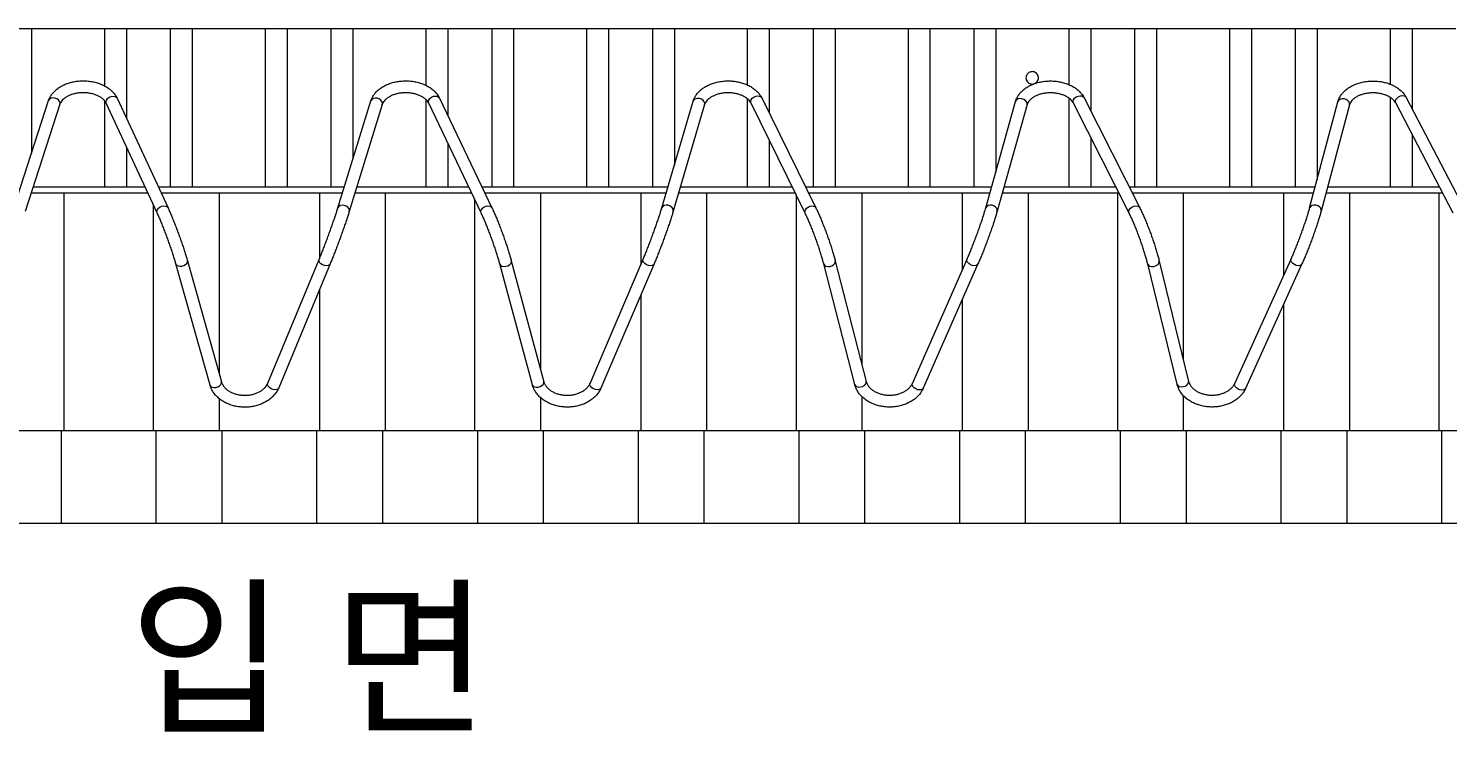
# Model space of a CAD drawing. Header units: millimetres. Extents: x 8743 to 322652, y 10189 to 229505.
# Drawn here: x 241221 to 262493, y 117293 to 127841 of the extents above; entities that cross this region are included whole.
import ezdxf

# ---------------------------------------------------------------- set-up
doc = ezdxf.new("R2010")
doc.units = ezdxf.units.MM
doc.header["$LTSCALE"] = 300
doc.header["$MEASUREMENT"] = 0
doc.layers.get('0').update_dxf_attribs({"color": 8, "linetype": 'CONTINUOUS'})
doc.styles.get("Standard").update_dxf_attribs({"font": '나눔고딕.ttf'})

msp = doc.modelspace()

# ---------------------------------------------------------------- linework, layer by layer
at = {"color": 7, "linetype": 'Continuous', "lineweight": 15}
for p, q in [((240939.2, 127840.7), (241268.6, 127840.7)), ((241268.6, 127840.7), (242362.2, 127840.7)), ((242362.2, 127840.7), (242691.6, 127840.7)), ((242691.6, 127840.7), (243347.7, 127840.7)), ((243347.7, 127840.7), (243347.7, 125464.3)), ((243347.7, 127840.7), (243677.1, 127840.7)), ((243677.1, 127840.7), (243677.1, 125464.3)), ((243677.1, 127840.7), (244770.7, 127840.7)), ((244770.7, 127840.7), (244770.7, 125464.3)), ((244770.7, 127840.7), (245100.1, 127840.7)), ((245100.1, 127840.7), (245100.1, 125464.3)), ((245100.1, 127840.7), (245756.3, 127840.7)), ((245756.3, 127840.7), (245756.3, 125464.3)), ((245756.3, 127840.7), (246085.6, 127840.7)), ((246085.6, 127840.7), (247179.2, 127840.7)), ((247179.2, 127840.7), (247508.6, 127840.7)), ((247508.6, 127840.7), (248164.8, 127840.7)), ((248164.8, 127840.7), (248164.8, 125464.3)), ((248164.8, 127840.7), (248494.1, 127840.7)), ((248494.1, 127840.7), (248494.1, 125464.3)), ((248494.1, 127840.7), (249587.8, 127840.7)), ((249587.8, 127840.7), (249587.8, 125464.3)), ((249587.8, 127840.7), (249917.1, 127840.7)), ((249917.1, 127840.7), (249917.1, 125464.3)), ((249917.1, 127840.7), (250573.3, 127840.7)), ((250573.3, 127840.7), (250573.3, 125464.3)), ((250573.3, 127840.7), (250902.7, 127840.7)), ((250902.7, 127840.7), (251996.3, 127840.7)), ((251996.3, 127840.7), (252325.6, 127840.7)), ((252325.6, 127840.7), (252981.8, 127840.7)), ((252981.8, 127840.7), (252981.8, 125464.3)), ((252981.8, 127840.7), (253311.2, 127840.7)), ((253311.2, 127840.7), (253311.2, 125464.3)), ((253311.2, 127840.7), (254404.8, 127840.7)), ((254404.8, 127840.7), (254404.8, 125464.3)), ((254404.8, 127840.7), (254734.2, 127840.7)), ((254734.2, 127840.7), (254734.2, 125464.3)), ((254734.2, 127840.7), (255390.3, 127840.7)), ((255390.3, 127840.7), (255390.3, 125464.3)), ((255390.3, 127840.7), (255719.7, 127840.7)), ((255719.7, 127840.7), (256813.3, 127840.7)), ((256813.3, 127840.7), (257142.7, 127840.7)), ((257142.7, 127840.7), (257798.8, 127840.7)), ((257798.8, 127840.7), (257798.8, 125464.3)), ((257798.8, 127840.7), (258128.2, 127840.7)), ((258128.2, 127840.7), (258128.2, 125464.3)), ((258128.2, 127840.7), (259221.8, 127840.7)), ((259221.8, 127840.7), (259221.8, 125464.3)), ((259221.8, 127840.7), (259551.2, 127840.7)), ((259551.2, 127840.7), (259551.2, 125464.3)), ((259551.2, 127840.7), (260207.4, 127840.7)), ((260207.4, 127840.7), (260207.4, 125464.3)), ((260207.4, 127840.7), (260536.7, 127840.7)), ((260536.7, 127840.7), (261630.3, 127840.7)), ((261630.3, 127840.7), (261959.7, 127840.7)), ((261959.7, 127840.7), (262615.9, 127840.7)), ((242550.3, 126792.9), (243313.2, 125148.5)), ((247381.2, 126795.8), (248168.3, 125148.8)), ((252212, 126798.5), (253023.4, 125149.1)), ((257042.9, 126801.1), (257878.5, 125149.5)), ((261873.7, 126803.5), (262733.6, 125149.9)), ((241004.2, 125146.8), (241523.3, 126757.4)), ((241692.9, 126702.8), (241173.9, 125092.2)), ((243151.5, 125073.5), (242388.6, 126717.9)), ((245859.3, 125146.8), (246354.5, 126753.3)), ((246524.9, 126700.8), (246029.7, 125094.3)), ((248007.5, 125071.9), (247220.4, 126718.9)), ((250714.5, 125146.8), (251185.9, 126749)), ((251356.8, 126698.7), (250885.5, 125096.5)), ((252863.5, 125070.5), (252052.1, 126719.8)), ((255569.6, 125146.8), (256017.3, 126744.6)), ((256188.9, 126696.5), (255741.2, 125098.7)), ((257719.5, 125069), (256883.8, 126720.6)), ((260424.7, 125146.8), (260848.7, 126740)), ((261021, 126694.2), (260596.9, 125100.9)), ((262575.5, 125067.7), (261715.6, 126721.3)), ((241265.1, 125375.2), (243011.6, 125375.2)), ((241293.8, 125464.3), (242970.2, 125464.3)), ((241752.6, 125375.2), (241752.6, 121810.6)), ((243166.7, 125464.3), (245957.2, 125464.3)), ((243208, 125375.2), (245929.8, 125375.2)), ((246116.3, 125375.2), (247862.6, 125375.2)), ((246143.7, 125464.3), (247820, 125464.3)), ((246569.7, 125375.2), (246569.7, 121810.6)), ((248017.5, 125464.3), (250807.9, 125464.3)), ((248060.1, 125375.2), (250781.7, 125375.2)), ((250967.5, 125375.2), (252713.6, 125375.2)), ((250993.7, 125464.3), (252669.8, 125464.3)), ((251386.7, 125375.2), (251386.7, 121810.6)), ((252868.4, 125464.3), (255658.5, 125464.3)), ((252912.2, 125375.2), (255633.6, 125375.2)), ((255818.7, 125375.2), (257564.6, 125375.2)), ((255843.6, 125464.3), (257519.5, 125464.3)), ((256203.7, 125375.2), (256203.7, 121810.6)), ((257543.2, 125375.2), (257543.2, 121810.6)), ((257719.3, 125464.3), (260509.2, 125464.3)), ((257764.4, 125375.2), (260485.5, 125375.2)), ((260669.9, 125375.2), (262415.6, 125375.2)), ((260693.6, 125464.3), (262369.3, 125464.3)), ((261020.8, 125375.2), (261020.8, 121810.6)), ((262360.2, 125375.2), (262360.2, 121810.6)), ((243942.9, 122489.9), (243431.7, 124307.6)), ((243603.3, 124355.8), (244114.5, 122538.1)), ((244807.7, 122517.7), (245578.5, 124375.5)), ((245743.1, 124307.2), (244972.3, 122449.4)), ((248774.3, 122494.4), (248286.9, 124307.4)), ((248459.1, 124353.6), (248946.4, 122540.6)), ((249639.3, 122516.4), (250434.4, 124377)), ((250598.3, 124307), (249803.2, 122446.4)), ((253605.7, 122499), (253142.1, 124307.1)), ((253314.8, 124351.4), (253778.3, 122543.3)), ((254471, 122515.3), (255290.3, 124378.5)), ((255453.5, 124306.8), (254634.1, 122443.5)), ((258437.2, 122503.8), (257997.3, 124306.9)), ((258170.4, 124349.1), (258610.3, 122546.1)), ((259302.6, 122514.2), (260146.2, 124379.9)), ((260308.6, 124306.5), (259465, 122440.8)), ((240764.8, 121810.6), (241752.6, 121810.6)), ((241752.6, 121810.6), (243092.1, 121810.6)), ((243092.1, 121810.6), (244080, 121810.6)), ((244080, 121810.6), (245581.8, 121810.6)), ((245581.8, 121810.6), (246569.7, 121810.6)), ((246569.7, 121810.6), (247909.1, 121810.6)), ((247909.1, 121810.6), (248897, 121810.6)), ((248897, 121810.6), (250398.8, 121810.6)), ((250398.8, 121810.6), (251386.7, 121810.6)), ((251386.7, 121810.6), (252726.2, 121810.6)), ((252726.2, 121810.6), (253714, 121810.6)), ((253714, 121810.6), (255215.9, 121810.6)), ((255215.9, 121810.6), (256203.7, 121810.6)), ((256203.7, 121810.6), (257543.2, 121810.6)), ((257543.2, 121810.6), (258531.1, 121810.6)), ((258531.1, 121810.6), (260032.9, 121810.6)), ((260032.9, 121810.6), (261020.8, 121810.6)), ((261020.8, 121810.6), (262360.2, 121810.6)), ((262360.2, 121810.6), (263348.1, 121810.6)), ((241712.1, 120414.4), (240724.2, 120414.4)), ((243132.7, 120414.4), (241712.1, 120414.4)), ((244120.6, 120414.4), (243132.7, 120414.4)), ((245541.2, 120414.4), (244120.6, 120414.4)), ((246529.1, 120414.4), (245541.2, 120414.4)), ((247949.7, 120414.4), (246529.1, 120414.4)), ((248937.6, 120414.4), (247949.7, 120414.4)), ((250358.2, 120414.4), (248937.6, 120414.4)), ((251346.1, 120414.4), (250358.2, 120414.4)), ((252766.8, 120414.4), (251346.1, 120414.4)), ((253754.6, 120414.4), (252766.8, 120414.4)), ((255175.3, 120414.4), (253754.6, 120414.4)), ((256163.2, 120414.4), (255175.3, 120414.4)), ((257583.8, 120414.4), (256163.2, 120414.4)), ((258571.7, 120414.4), (257583.8, 120414.4)), ((259992.3, 120414.4), (258571.7, 120414.4)), ((260980.2, 120414.4), (259992.3, 120414.4)), ((262400.8, 120414.4), (260980.2, 120414.4)), ((263388.7, 120414.4), (262400.8, 120414.4))]:
    msp.add_line(p, q, dxfattribs=at)
at = {"color": 8, "linetype": 'Continuous', "lineweight": 15}
for p, q in [((241268.6, 127840.7), (241268.6, 125967.2)), ((242362.2, 127840.7), (242362.2, 126978.3)), ((242691.6, 127840.7), (242691.6, 126488.4)), ((246085.6, 127840.7), (246085.6, 125880.9)), ((247179.2, 127840.7), (247179.2, 126986.2)), ((247508.6, 127840.7), (247508.6, 126529.1)), ((250902.7, 127840.7), (250902.7, 125786.4)), ((251996.3, 127840.7), (251996.3, 126992.7)), ((252325.6, 127840.7), (252325.6, 126567.5)), ((255719.7, 127840.7), (255719.7, 125682.5)), ((256813.3, 127840.7), (256813.3, 126998.4)), ((257142.7, 127840.7), (257142.7, 126603.8)), ((260536.7, 127840.7), (260536.7, 125567.8)), ((261630.3, 127840.7), (261630.3, 127003.7)), ((261959.7, 127840.7), (261959.7, 126638.1)), ((241559.8, 126792.3), (241537.9, 126779.5)), ((241587.5, 126797.7), (241559.8, 126792.3)), ((241617.7, 126794.8), (241587.5, 126797.7)), ((241646.8, 126784.2), (241617.7, 126794.8)), ((241671.2, 126767), (241646.8, 126784.2)), ((242391.5, 126766.1), (242407.9, 126788.6)), ((242407.9, 126788.6), (242431.7, 126807.2)), ((242431.7, 126807.2), (242460.1, 126819.6)), ((242460.1, 126819.6), (242489.6, 126824.2)), ((242489.6, 126824.2), (242516.7, 126820.5)), ((242516.7, 126820.5), (242538.1, 126808.9)), ((242538.1, 126808.9), (242550.3, 126792.9)), ((246391.1, 126788.9), (246369.3, 126775.9)), ((246418.9, 126794.4), (246391.1, 126788.9)), ((246449.1, 126791.8), (246418.9, 126794.4)), ((246478.2, 126781.4), (246449.1, 126791.8)), ((247223.1, 126767.7), (247239.5, 126790.4)), ((247239.5, 126790.4), (247263.3, 126809)), ((247263.3, 126809), (247291.6, 126821.5)), ((247291.6, 126821.5), (247321, 126826.2)), ((247321, 126826.2), (247348, 126822.6)), ((247348, 126822.6), (247369.3, 126811.1)), ((247369.3, 126811.1), (247381.2, 126795.8)), ((251222.5, 126785.3), (251200.6, 126772.1)), ((251250.3, 126791.1), (251222.5, 126785.3)), ((251280.6, 126788.7), (251250.3, 126791.1)), ((251309.7, 126778.5), (251280.6, 126788.7)), ((251996.3, 126785.7), (251996.3, 125464.3)), ((252054.7, 126769.3), (252071.1, 126792)), ((252071.1, 126792), (252094.9, 126810.8)), ((252094.9, 126810.8), (252123.2, 126823.3)), ((252123.2, 126823.3), (252152.5, 126828.1)), ((252152.5, 126828.1), (252179.4, 126824.6)), ((252179.4, 126824.6), (252200.5, 126813.2)), ((252200.5, 126813.2), (252212, 126798.5)), ((256081.7, 126787.6), (256053.9, 126781.7)), ((256112, 126785.5), (256081.7, 126787.6)), ((256141.3, 126775.6), (256112, 126785.5)), ((256813.3, 126796.5), (256813.3, 125464.3)), ((256886.3, 126770.7), (256902.7, 126793.5)), ((256902.7, 126793.5), (256926.5, 126812.4)), ((256926.5, 126812.4), (256954.7, 126825)), ((256954.7, 126825), (256983.9, 126829.9)), ((256983.9, 126829.9), (257010.7, 126826.5)), ((257010.7, 126826.5), (257031.8, 126815.1)), ((257031.8, 126815.1), (257042.9, 126801.1)), ((260913.2, 126784.1), (260885.4, 126777.9)), ((260943.6, 126782.2), (260913.2, 126784.1)), ((261630.3, 126805.8), (261630.3, 125464.3)), ((261717.9, 126772.1), (261734.4, 126794.9)), ((261734.4, 126794.9), (261758.1, 126813.9)), ((261758.1, 126813.9), (261786.3, 126826.6)), ((261786.3, 126826.6), (261815.4, 126831.6)), ((261815.4, 126831.6), (261842.1, 126828.3)), ((261842.1, 126828.3), (261863, 126817)), ((261863, 126817), (261873.7, 126803.5)), ((241524.5, 126760.8), (241523.3, 126757.4)), ((241537.9, 126779.5), (241524.5, 126760.8)), ((241687.9, 126745.4), (241671.2, 126767)), ((241695.1, 126721.9), (241687.9, 126745.4)), ((241692.9, 126702.8), (241695.1, 126721.9)), ((242362.2, 126757.4), (242362.2, 125464.3)), ((242384.5, 126742.2), (242391.5, 126766.1)), ((242387.8, 126719.9), (242384.5, 126742.2)), ((242388.6, 126717.9), (242387.8, 126719.9)), ((246355.9, 126757), (246354.5, 126753.3)), ((246369.3, 126775.9), (246355.9, 126757)), ((246502.7, 126764.4), (246478.2, 126781.4)), ((246519.6, 126742.9), (246502.7, 126764.4)), ((246526.8, 126719.5), (246519.6, 126742.9)), ((246524.9, 126700.8), (246526.8, 126719.5)), ((247179.2, 126772.4), (247179.2, 125464.3)), ((247216, 126743.8), (247223.1, 126767.7)), ((247219.2, 126721.5), (247216, 126743.8)), ((247220.4, 126718.9), (247219.2, 126721.5)), ((251187.3, 126753.1), (251185.9, 126749)), ((251200.6, 126772.1), (251187.3, 126753.1)), ((251334.3, 126761.8), (251309.7, 126778.5)), ((251351.3, 126740.4), (251334.3, 126761.8)), ((251358.6, 126717), (251351.3, 126740.4)), ((251356.8, 126698.7), (251358.6, 126717)), ((252047.6, 126745.3), (252054.7, 126769.3)), ((252050.7, 126723), (252047.6, 126745.3)), ((252052.1, 126719.8), (252050.7, 126723)), ((256018.8, 126749.2), (256017.3, 126744.6)), ((256032.1, 126768.3), (256018.8, 126749.2)), ((256053.9, 126781.7), (256032.1, 126768.3)), ((256166, 126759), (256141.3, 126775.6)), ((256183, 126737.8), (256166, 126759)), ((256190.4, 126714.4), (256183, 126737.8)), ((256188.9, 126696.5), (256190.4, 126714.4)), ((256879.1, 126746.7), (256886.3, 126770.7)), ((256882.1, 126724.4), (256879.1, 126746.7)), ((256883.8, 126720.6), (256882.1, 126724.4)), ((260850.4, 126745.1), (260848.7, 126740)), ((260863.6, 126764.3), (260850.4, 126745.1)), ((260885.4, 126777.9), (260863.6, 126764.3)), ((260972.9, 126772.5), (260943.6, 126782.2)), ((260997.7, 126756.1), (260972.9, 126772.5)), ((261014.8, 126735), (260997.7, 126756.1)), ((261022.4, 126711.7), (261014.8, 126735)), ((261021, 126694.2), (261022.4, 126711.7)), ((261710.7, 126748), (261717.9, 126772.1)), ((261713.6, 126725.7), (261710.7, 126748)), ((261715.6, 126721.3), (261713.6, 126725.7)), ((252325.6, 126163.8), (252325.6, 125464.3)), ((257142.7, 126209), (257142.7, 125464.3)), ((261959.7, 126251.8), (261959.7, 125464.3)), ((242691.6, 126064.9), (242691.6, 125464.3)), ((247508.6, 126115.8), (247508.6, 125464.3)), ((244080, 125375.2), (244080, 122660.8)), ((245581.8, 125375.2), (245581.8, 124383.6)), ((248897, 125375.2), (248897, 122724.3)), ((250398.8, 125375.2), (250398.8, 124293.8)), ((252726.2, 125349.6), (252726.2, 121810.6)), ((253714, 125375.2), (253714, 122794)), ((255215.9, 125375.2), (255215.9, 124209.2)), ((258531.1, 125375.2), (258531.1, 122870.8)), ((260032.9, 125375.2), (260032.9, 124129.3)), ((243092.1, 125201.5), (243092.1, 121810.6)), ((243147.4, 125097.7), (243154.4, 125121.6)), ((243150.7, 125075.5), (243147.4, 125097.7)), ((243154.4, 125121.6), (243170.8, 125144.2)), ((243170.8, 125144.2), (243194.6, 125162.8)), ((243194.6, 125162.8), (243222.9, 125175.1)), ((243222.9, 125175.1), (243252.5, 125179.7)), ((243252.5, 125179.7), (243279.5, 125176)), ((243279.5, 125176), (243300.9, 125164.5)), ((243300.9, 125164.5), (243313.2, 125148.4)), ((245860.7, 125150.5), (245859.3, 125146.7)), ((245874.1, 125169.4), (245860.7, 125150.5)), ((245895.9, 125182.4), (245874.1, 125169.4)), ((245923.7, 125187.9), (245895.9, 125182.4)), ((245953.9, 125185.3), (245923.7, 125187.9)), ((245983, 125174.9), (245953.9, 125185.3)), ((246007.5, 125157.9), (245983, 125174.9)), ((246024.4, 125136.5), (246007.5, 125157.9)), ((246031.6, 125113), (246024.4, 125136.5)), ((246029.7, 125094.3), (246031.6, 125113)), ((247909.1, 125277.8), (247909.1, 121810.6)), ((248003.2, 125096.8), (248010.2, 125120.7)), ((248006.4, 125074.5), (248003.2, 125096.8)), ((248010.2, 125120.7), (248026.6, 125143.4)), ((248026.6, 125143.4), (248050.4, 125162.1)), ((248050.4, 125162.1), (248078.8, 125174.5)), ((248078.8, 125174.5), (248108.2, 125179.2)), ((248108.2, 125179.2), (248135.2, 125175.6)), ((248135.2, 125175.6), (248156.5, 125164.1)), ((248156.5, 125164.1), (248168.4, 125148.7)), ((250715.9, 125150.9), (250714.5, 125146.7)), ((250729.2, 125169.9), (250715.9, 125150.9)), ((250751.1, 125183.1), (250729.2, 125169.9)), ((250778.9, 125188.9), (250751.1, 125183.1)), ((250809.2, 125186.5), (250778.9, 125188.9)), ((250838.3, 125176.3), (250809.2, 125186.5)), ((250862.9, 125159.5), (250838.3, 125176.3)), ((250879.9, 125138.2), (250862.9, 125159.5)), ((250887.2, 125114.8), (250879.9, 125138.2)), ((250885.5, 125096.5), (250887.2, 125114.8)), ((252859, 125096), (252866.1, 125119.9)), ((252862.1, 125073.7), (252859, 125096)), ((252866.1, 125119.9), (252882.5, 125142.7)), ((252882.5, 125142.7), (252906.3, 125161.4)), ((252906.3, 125161.4), (252934.6, 125174)), ((252934.6, 125174), (252963.9, 125178.8)), ((252963.9, 125178.8), (252990.8, 125175.3)), ((252990.8, 125175.3), (253012, 125163.9)), ((253012, 125163.9), (253023.5, 125149)), ((255571.1, 125151.4), (255569.6, 125146.7)), ((255584.4, 125170.5), (255571.1, 125151.4)), ((255606.2, 125183.9), (255584.4, 125170.5)), ((255634, 125189.8), (255606.2, 125183.9)), ((255664.4, 125187.7), (255634, 125189.8)), ((255693.6, 125177.8), (255664.4, 125187.7)), ((255718.3, 125161.2), (255693.6, 125177.8)), ((255735.3, 125140), (255718.3, 125161.2)), ((255742.8, 125116.6), (255735.3, 125140)), ((255741.2, 125098.7), (255742.8, 125116.6)), ((257714.8, 125095.2), (257722, 125119.2)), ((257717.8, 125072.9), (257714.8, 125095.2)), ((257722, 125119.2), (257738.4, 125142)), ((257738.4, 125142), (257762.2, 125160.8)), ((257762.2, 125160.8), (257790.4, 125173.5)), ((257790.4, 125173.5), (257819.6, 125178.4)), ((257819.6, 125178.4), (257846.4, 125174.9)), ((257846.4, 125174.9), (257867.5, 125163.6)), ((257867.5, 125163.6), (257878.6, 125149.4)), ((260426.3, 125151.8), (260424.7, 125146.7)), ((260439.6, 125171.1), (260426.3, 125151.8)), ((260461.4, 125184.6), (260439.6, 125171.1)), ((260489.1, 125190.8), (260461.4, 125184.6)), ((260519.5, 125189), (260489.1, 125190.8)), ((260548.9, 125179.3), (260519.5, 125189)), ((260573.6, 125162.9), (260548.9, 125179.3)), ((260590.8, 125141.8), (260573.6, 125162.9)), ((260598.3, 125118.5), (260590.8, 125141.8)), ((260596.9, 125100.9), (260598.3, 125118.5)), ((243151.6, 125073.4), (243150.7, 125075.5)), ((248007.6, 125071.9), (248006.4, 125074.5)), ((252863.5, 125070.4), (252862.1, 125073.7)), ((257719.5, 125069), (257717.8, 125072.9)), ((243431.7, 124307.6), (243432.1, 124306.3)), ((243432.1, 124306.3), (243443.3, 124289.1)), ((243443.3, 124289.1), (243463.4, 124277)), ((243463.4, 124277), (243490.1, 124271.6)), ((243490.1, 124271.6), (243520, 124273.4)), ((243520, 124273.4), (243549.7, 124282.2)), ((243549.7, 124282.2), (243575.5, 124297)), ((243575.5, 124297), (243594.3, 124316)), ((243594.3, 124316), (243603.8, 124336.9)), ((243603.8, 124336.9), (243603.3, 124355.9)), ((245576.6, 124352.6), (245577.5, 124372.8)), ((245585.9, 124331), (245576.6, 124352.6)), ((245577.5, 124372.8), (245578.5, 124375.5)), ((245604.3, 124310.7), (245585.9, 124331)), ((245629.4, 124294.1), (245604.3, 124310.7)), ((245658.3, 124283.2), (245629.4, 124294.1)), ((245687.6, 124279.3), (245658.3, 124283.2)), ((245713.6, 124282.9), (245687.6, 124279.3)), ((245733.2, 124293.5), (245713.6, 124282.9)), ((245743.1, 124307.2), (245733.2, 124293.5)), ((248286.9, 124307.4), (248287.5, 124305.5)), ((248287.5, 124305.5), (248298.8, 124288.3)), ((248298.8, 124288.3), (248319, 124276.1)), ((248319, 124276.1), (248345.7, 124270.6)), ((248345.7, 124270.6), (248375.7, 124272.2)), ((248375.7, 124272.2), (248405.4, 124280.9)), ((248405.4, 124280.9), (248431.2, 124295.6)), ((248431.2, 124295.6), (248450, 124314.4)), ((248450, 124314.4), (248459.4, 124335.3)), ((248459.4, 124335.3), (248459, 124353.7)), ((250432.4, 124353.9), (250433.3, 124374.1)), ((250441.6, 124332.3), (250432.4, 124353.9)), ((250433.3, 124374.1), (250434.4, 124377.1)), ((250459.8, 124311.9), (250441.6, 124332.3)), ((250484.8, 124295.1), (250459.8, 124311.9)), ((250513.7, 124283.9), (250484.8, 124295.1)), ((250542.9, 124279.8), (250513.7, 124283.9)), ((250568.8, 124283.2), (250542.9, 124279.8)), ((250588.5, 124293.6), (250568.8, 124283.2)), ((250598.3, 124307), (250588.5, 124293.6)), ((253142.1, 124307.2), (253142.8, 124304.7)), ((253142.8, 124304.7), (253154.2, 124287.4)), ((253154.2, 124287.4), (253174.5, 124275.2)), ((253174.5, 124275.2), (253201.3, 124269.5)), ((253201.3, 124269.5), (253231.4, 124271)), ((253231.4, 124271), (253261.1, 124279.5)), ((253261.1, 124279.5), (253286.9, 124294.1)), ((253286.9, 124294.1), (253305.7, 124312.8)), ((253305.7, 124312.8), (253315.1, 124333.6)), ((253315.1, 124333.6), (253314.7, 124351.5)), ((255288.1, 124355.2), (255289.1, 124375.4)), ((255297.2, 124333.6), (255288.1, 124355.2)), ((255289.1, 124375.4), (255290.3, 124378.5)), ((255315.3, 124313), (255297.2, 124333.6)), ((255340.3, 124296), (255315.3, 124313)), ((255369, 124284.6), (255340.3, 124296)), ((255398.1, 124280.3), (255369, 124284.6)), ((255424.1, 124283.4), (255398.1, 124280.3)), ((255443.7, 124293.7), (255424.1, 124283.4)), ((255453.5, 124306.8), (255443.7, 124293.7)), ((257997.3, 124306.9), (257998.2, 124303.9)), ((257998.2, 124303.9), (258009.6, 124286.6)), ((258009.6, 124286.6), (258030, 124274.2)), ((258030, 124274.2), (258056.9, 124268.4)), ((258056.9, 124268.4), (258087.1, 124269.7)), ((258087.1, 124269.7), (258116.8, 124278.1)), ((258116.8, 124278.1), (258142.6, 124292.5)), ((258142.6, 124292.5), (258161.3, 124311.2)), ((258161.3, 124311.2), (258170.7, 124331.9)), ((258170.7, 124331.9), (258170.4, 124349.2)), ((260143.9, 124356.5), (260144.9, 124376.6)), ((260152.9, 124334.8), (260143.9, 124356.5)), ((260144.9, 124376.6), (260146.2, 124379.9)), ((260170.9, 124314.1), (260152.9, 124334.8)), ((260195.7, 124296.9), (260170.9, 124314.1)), ((260224.4, 124285.3), (260195.7, 124296.9)), ((260253.4, 124280.7), (260224.4, 124285.3)), ((260279.3, 124283.6), (260253.4, 124280.7)), ((260298.9, 124293.7), (260279.3, 124283.6)), ((260308.6, 124306.5), (260298.9, 124293.7)), ((245581.8, 123918.4), (245581.8, 121810.6)), ((250398.8, 123840.2), (250398.8, 121810.6)), ((255215.9, 123766.4), (255215.9, 121810.6)), ((260032.9, 123696.7), (260032.9, 121810.6)), ((244115, 122519.2), (244114.5, 122538.1)), ((248946.8, 122522.3), (248946.4, 122540.6)), ((253778.6, 122525.5), (253778.3, 122543.3)), ((258601.2, 122508.1), (258610.5, 122528.8)), ((258610.5, 122528.8), (258610.3, 122546.1)), ((243942.9, 122489.9), (243943.3, 122488.5)), ((243943.3, 122488.5), (243954.5, 122471.4)), ((243954.5, 122471.4), (243974.6, 122459.3)), ((243974.6, 122459.3), (244001.2, 122453.9)), ((244001.2, 122453.9), (244031.2, 122455.7)), ((244031.2, 122455.7), (244060.9, 122464.5)), ((244060.9, 122464.5), (244086.6, 122479.3)), ((244086.6, 122479.3), (244105.4, 122498.3)), ((244105.4, 122498.3), (244115, 122519.2)), ((244805.8, 122494.7), (244806.7, 122514.9)), ((244815.1, 122473.2), (244805.8, 122494.7)), ((244806.7, 122514.9), (244807.7, 122517.7)), ((244833.5, 122452.9), (244815.1, 122473.2)), ((244858.6, 122436.3), (244833.5, 122452.9)), ((244887.5, 122425.4), (244858.6, 122436.3)), ((244916.8, 122421.5), (244887.5, 122425.4)), ((244942.8, 122425.1), (244916.8, 122421.5)), ((244962.4, 122435.7), (244942.8, 122425.1)), ((244972.3, 122449.4), (244962.4, 122435.7)), ((248774.3, 122494.4), (248774.8, 122492.5)), ((248774.8, 122492.5), (248786.1, 122475.3)), ((248786.1, 122475.3), (248806.3, 122463.1)), ((248806.3, 122463.1), (248833, 122457.6)), ((248833, 122457.6), (248863, 122459.2)), ((248863, 122459.2), (248892.7, 122467.9)), ((248892.7, 122467.9), (248918.5, 122482.6)), ((248918.5, 122482.6), (248937.3, 122501.5)), ((248937.3, 122501.5), (248946.8, 122522.3)), ((249637.3, 122493.3), (249638.2, 122513.5)), ((249646.5, 122471.7), (249637.3, 122493.3)), ((249638.2, 122513.5), (249639.3, 122516.4)), ((249664.7, 122451.3), (249646.5, 122471.7)), ((249689.8, 122434.5), (249664.7, 122451.3)), ((249718.6, 122423.3), (249689.8, 122434.5)), ((249747.8, 122419.2), (249718.6, 122423.3)), ((249773.7, 122422.6), (249747.8, 122419.2)), ((249793.4, 122433), (249773.7, 122422.6)), ((249803.2, 122446.4), (249793.4, 122433)), ((253605.7, 122499), (253606.4, 122496.6)), ((253606.4, 122496.6), (253617.7, 122479.3)), ((253617.7, 122479.3), (253638, 122467.1)), ((253638, 122467.1), (253664.9, 122461.4)), ((253664.9, 122461.4), (253694.9, 122462.9)), ((253694.9, 122462.9), (253724.7, 122471.4)), ((253714, 122317.9), (253714, 121810.6)), ((253724.7, 122471.4), (253750.5, 122486)), ((253750.5, 122486), (253769.2, 122504.7)), ((253769.2, 122504.7), (253778.6, 122525.5)), ((254468.8, 122492), (254469.8, 122512.1)), ((254477.9, 122470.3), (254468.8, 122492)), ((254469.8, 122512.1), (254471, 122515.3)), ((254496, 122449.8), (254477.9, 122470.3)), ((254520.9, 122432.8), (254496, 122449.8)), ((254549.7, 122421.4), (254520.9, 122432.8)), ((254578.8, 122417), (254549.7, 122421.4)), ((254604.7, 122420.2), (254578.8, 122417)), ((254624.4, 122430.5), (254604.7, 122420.2)), ((254634.1, 122443.5), (254624.4, 122430.5)), ((258437.2, 122503.8), (258438, 122500.8)), ((258438, 122500.8), (258449.5, 122483.5)), ((258449.5, 122483.5), (258469.9, 122471.2)), ((258469.9, 122471.2), (258496.8, 122465.3)), ((258496.8, 122465.3), (258526.9, 122466.7)), ((258526.9, 122466.7), (258556.7, 122475.1)), ((258531.1, 122334.8), (258531.1, 121810.6)), ((258556.7, 122475.1), (258582.5, 122489.4)), ((258582.5, 122489.4), (258601.2, 122508.1)), ((259300.3, 122490.8), (259301.3, 122510.9)), ((259309.3, 122469.1), (259300.3, 122490.8)), ((259301.3, 122510.9), (259302.6, 122514.2)), ((259327.3, 122448.4), (259309.3, 122469.1)), ((259352.1, 122431.2), (259327.3, 122448.4)), ((259380.8, 122419.6), (259352.1, 122431.2)), ((259409.8, 122415), (259380.8, 122419.6)), ((259435.7, 122417.9), (259409.8, 122415)), ((259455.3, 122428), (259435.7, 122417.9)), ((259465, 122440.8), (259455.3, 122428)), ((244080, 122288.6), (244080, 121810.6)), ((248897, 122301.7), (248897, 121810.6)), ((241712.1, 121810.6), (241712.1, 120414.4)), ((243132.7, 121810.6), (243132.7, 120414.4)), ((244120.6, 121810.6), (244120.6, 120414.4)), ((245541.2, 121810.6), (245541.2, 120414.4)), ((246529.1, 121810.6), (246529.1, 120414.4)), ((247949.7, 121810.6), (247949.7, 120414.4)), ((248937.6, 121810.6), (248937.6, 120414.4)), ((250358.2, 121810.6), (250358.2, 120414.4)), ((251346.1, 121810.6), (251346.1, 120414.4)), ((252766.8, 121810.6), (252766.8, 120414.4)), ((253754.6, 121810.6), (253754.6, 120414.4)), ((255175.3, 121810.6), (255175.3, 120414.4)), ((256163.2, 121810.6), (256163.2, 120414.4)), ((257583.8, 121810.6), (257583.8, 120414.4)), ((258571.7, 121810.6), (258571.7, 120414.4)), ((259992.3, 121810.6), (259992.3, 120414.4)), ((260980.2, 121810.6), (260980.2, 120414.4)), ((262400.8, 121810.6), (262400.8, 120414.4))]:
    msp.add_line(p, q, dxfattribs=at)
at = {"color": 7, "linetype": 'Continuous', "lineweight": 15}
for points, knots in [([(241523.3, 126757.4), (241527, 126767.8), (241536.6, 126794.7), (241559.8, 126836.2), (241594, 126880.6), (241636.2, 126921.2), (241685.7, 126957.6), (241741.8, 126988.9), (241803.5, 127014.6), (241869.3, 127034.2), (241938.3, 127047.4), (242009, 127054), (242080.3, 127053.9), (242151.1, 127047.1), (242220.1, 127033.7), (242286.3, 127013.8), (242348.5, 126987.6), (242405.5, 126955.2), (242456.3, 126917.2), (242499.4, 126874), (242530.5, 126832), (242544.8, 126803.9), (242550.3, 126792.9)], [0, 0, 0, 0, 0.0302194, 0.0790737, 0.1285432, 0.1790304, 0.2304169, 0.2824275, 0.3347648, 0.3871856, 0.4395825, 0.4919502, 0.54432, 0.5967474, 0.6492725, 0.7019535, 0.7548377, 0.8079179, 0.8610796, 0.9140407, 0.9664058, 1, 1, 1, 1]), ([(246354.5, 126753.3), (246358.1, 126763.6), (246367.4, 126790.7), (246390, 126832.3), (246423.6, 126876.9), (246465.2, 126917.9), (246514.2, 126954.6), (246569.9, 126986.3), (246631.2, 127012.4), (246696.8, 127032.5), (246765.5, 127046.1), (246836.2, 127053.2), (246907.5, 127053.6), (246978.3, 127047.4), (247047.6, 127034.5), (247114, 127015), (247176.5, 126989.2), (247233.9, 126957.3), (247285.2, 126919.7), (247328.9, 126876.8), (247360.7, 126835), (247375.4, 126806.8), (247381.2, 126795.8)], [0, 0, 0, 0, 0.0302309, 0.079016, 0.1284054, 0.1788075, 0.2301263, 0.2820923, 0.3344036, 0.3868139, 0.4392036, 0.4915615, 0.54392, 0.5963291, 0.6488348, 0.7014944, 0.7543505, 0.8074065, 0.8605605, 0.9135384, 0.9659523, 1, 1, 1, 1]), ([(251185.9, 126749), (251189.3, 126759.4), (251198.3, 126786.5), (251220.3, 126828.3), (251253.3, 126873.2), (251294.3, 126914.4), (251342.8, 126951.4), (251398, 126983.5), (251458.9, 127010.1), (251524.3, 127030.6), (251592.8, 127044.8), (251663.3, 127052.4), (251734.7, 127053.3), (251805.6, 127047.5), (251875, 127035), (251941.6, 127016.1), (252004.5, 126990.8), (252062.3, 126959.3), (252114.1, 126922.1), (252158.4, 126879.5), (252190.9, 126837.9), (252206, 126809.7), (252212, 126798.5)], [0, 0, 0, 0, 0.03024142, 0.07895836, 0.12826314, 0.1785799, 0.22982769, 0.28174412, 0.33402722, 0.38642288, 0.43880375, 0.49115266, 0.54349514, 0.59588602, 0.6483721, 0.70100473, 0.75383371, 0.80686355, 0.86000686, 0.91299776, 0.9654557, 1, 1, 1, 1]), ([(256017.3, 126744.6), (256020.6, 126755), (256029.2, 126782.2), (256050.6, 126824.2), (256083, 126869.3), (256123.5, 126910.8), (256171.4, 126948.2), (256226.2, 126980.7), (256286.7, 127007.7), (256351.8, 127028.7), (256420.1, 127043.3), (256490.5, 127051.3), (256561.8, 127052.7), (256632.8, 127047.5), (256702.4, 127035.5), (256769.3, 127017), (256832.4, 126992.2), (256890.7, 126961.2), (256943, 126924.3), (256987.9, 126882.2), (257021.1, 126840.6), (257036.6, 126812.4), (257042.9, 126801.1)], [0, 0, 0, 0, 0.0302498, 0.0788981, 0.1281204, 0.1783487, 0.2295201, 0.281384, 0.3336345, 0.3860163, 0.4383843, 0.4907199, 0.5430497, 0.5954202, 0.6478815, 0.7004889, 0.7532874, 0.8062914, 0.8594195, 0.9124197, 0.9649171, 1, 1, 1, 1]), ([(256266.5, 127191.6), (256277, 127190.6), (256297.9, 127188.6), (256325.8, 127172.6), (256347.2, 127149), (256359.5, 127119.4), (256361.3, 127087.4), (256352.5, 127056.8), (256334.1, 127030.8), (256308.1, 127012.2), (256277.3, 127003.3), (256245.4, 127005.1), (256216, 127017.2), (256192.2, 127038.3), (256176.6, 127066.3), (256171.1, 127097.8), (256176.4, 127129.3), (256191.7, 127157.2), (256215.4, 127178.5), (256241.8, 127190), (256259.4, 127191.2), (256266.5, 127191.6)], [0, 0, 0, 0, 0.05340308, 0.10679166, 0.16044185, 0.21427559, 0.26781987, 0.32105719, 0.37444605, 0.42820743, 0.48198635, 0.53539858, 0.58863675, 0.64215418, 0.69598128, 0.74965971, 0.80296168, 0.85624567, 0.90989789, 0.96373285, 1, 1, 1, 1]), ([(260848.7, 126740), (260851.9, 126750.5), (260860.1, 126777.8), (260881.1, 126820), (260912.8, 126865.3), (260952.7, 126907.1), (261000.1, 126944.8), (261054.4, 126977.7), (261114.5, 127005.1), (261179.3, 127026.5), (261247.4, 127041.6), (261317.7, 127050.2), (261389, 127052.1), (261460.1, 127047.3), (261529.8, 127035.9), (261596.9, 127017.9), (261660.4, 126993.5), (261719.1, 126962.9), (261771.8, 126926.5), (261817.3, 126884.7), (261851.2, 126843.3), (261867.2, 126815), (261873.7, 126803.5)], [0, 0, 0, 0, 0.0302576, 0.0788368, 0.1279745, 0.1781127, 0.2292059, 0.2810121, 0.3332276, 0.3855911, 0.437947, 0.4902703, 0.5425801, 0.5949304, 0.6473693, 0.699946, 0.7527151, 0.8056874, 0.8587976, 0.9118015, 0.9643368, 1, 1, 1, 1]), ([(242388.6, 126717.9), (242386.4, 126722.4), (242379.3, 126736.5), (242361.4, 126760.6), (242331.4, 126788.8), (242294.1, 126814.3), (242250.3, 126836.3), (242201.1, 126854.1), (242147.5, 126867), (242091.1, 126874.5), (242033.3, 126876.3), (241975.8, 126872.4), (241920.1, 126862.9), (241868, 126848.2), (241820.8, 126828.9), (241779.8, 126805.8), (241745.8, 126780.1), (241719.7, 126752.8), (241702, 126726.6), (241695.8, 126710.3), (241692.9, 126702.8)], [0, 0, 0, 0, 0.0283458, 0.0898138, 0.1488303, 0.2064814, 0.2637948, 0.3211081, 0.3785894, 0.4362591, 0.494057, 0.5518722, 0.6095653, 0.6670159, 0.7241361, 0.7809085, 0.8374415, 0.8940007, 0.9511705, 1, 1, 1, 1]), ([(247220.4, 126718.9), (247218.1, 126723.4), (247210.8, 126737.5), (247192.5, 126761.5), (247162.2, 126789.6), (247124.5, 126815), (247080.5, 126836.8), (247031, 126854.3), (246977.2, 126867), (246920.7, 126874.2), (246862.9, 126875.7), (246805.4, 126871.6), (246749.9, 126861.8), (246698, 126846.8), (246651.1, 126827.3), (246610.4, 126804.1), (246576.8, 126778.3), (246551, 126751), (246533.7, 126724.7), (246527.6, 126708.3), (246524.9, 126700.8)], [0, 0, 0, 0, 0.028347, 0.0895833, 0.1484825, 0.2060909, 0.2633898, 0.3206999, 0.3781823, 0.4358533, 0.4936446, 0.5514499, 0.6091247, 0.6665487, 0.7236441, 0.7803932, 0.836911, 0.8934712, 0.9506875, 1, 1, 1, 1]), ([(252052.1, 126719.8), (252049.7, 126724.3), (252042.3, 126738.4), (252023.7, 126762.4), (251993, 126790.3), (251954.9, 126815.5), (251910.6, 126837.2), (251860.9, 126854.5), (251807, 126866.9), (251750.3, 126873.8), (251692.5, 126875.1), (251635.1, 126870.6), (251579.7, 126860.6), (251528, 126845.4), (251481.4, 126825.7), (251441, 126802.3), (251407.8, 126776.4), (251382.4, 126749), (251365.4, 126722.7), (251359.5, 126706.3), (251356.8, 126698.7)], [0, 0, 0, 0, 0.02834773, 0.08935875, 0.14814446, 0.20571174, 0.26299717, 0.32030227, 0.37778404, 0.4354512, 0.49323456, 0.55102502, 0.60868335, 0.66608202, 0.72314784, 0.77986907, 0.83637388, 0.89293687, 0.95020085, 1, 1, 1, 1]), ([(256883.8, 126720.6), (256881.4, 126725.1), (256873.7, 126739.2), (256854.8, 126763.1), (256823.7, 126791), (256785.4, 126816), (256740.7, 126837.4), (256690.8, 126854.5), (256636.7, 126866.6), (256580, 126873.3), (256522.1, 126874.3), (256464.8, 126869.6), (256409.6, 126859.3), (256358.1, 126843.8), (256311.7, 126823.9), (256271.7, 126800.4), (256238.8, 126774.4), (256213.8, 126747), (256197.1, 126720.6), (256191.5, 126704.2), (256188.9, 126696.5)], [0, 0, 0, 0, 0.0283476, 0.089141, 0.1478173, 0.2053427, 0.2626158, 0.3199172, 0.3773933, 0.4350585, 0.4928289, 0.5506065, 0.60824, 0.6656115, 0.7226486, 0.7793422, 0.83583, 0.8923957, 0.9497097, 1, 1, 1, 1]), ([(261715.6, 126721.3), (261713.1, 126725.8), (261705.2, 126739.9), (261685.9, 126763.8), (261654.5, 126791.5), (261615.8, 126816.4), (261570.9, 126837.6), (261520.7, 126854.5), (261466.5, 126866.3), (261409.7, 126872.8), (261351.8, 126873.5), (261294.5, 126868.4), (261239.4, 126857.9), (261188.2, 126842.2), (261142.1, 126822.1), (261102.4, 126798.4), (261069.9, 126772.3), (261045.3, 126744.9), (261028.9, 126718.4), (261023.5, 126701.9), (261021, 126694.2)], [0, 0, 0, 0, 0.0283478, 0.0889324, 0.1475009, 0.2049836, 0.2622425, 0.3195353, 0.3770105, 0.4346652, 0.492428, 0.5501876, 0.6077944, 0.66514, 0.722146, 0.7788095, 0.8352822, 0.8918489, 0.949214, 1, 1, 1, 1]), ([(243313.2, 125148.5), (243317.3, 125139.6), (243329.3, 125113.5), (243350.2, 125065.8), (243376.1, 125004.3), (243402.7, 124938.7), (243429.6, 124870), (243456.4, 124799.1), (243482.7, 124727.1), (243508.2, 124654.9), (243532.6, 124583.8), (243555.3, 124514.5), (243576.2, 124448.3), (243592, 124395.6), (243600.4, 124366), (243603.3, 124355.8)], [0, 0, 0, 0, 0.04359578, 0.127663, 0.21115993, 0.29424611, 0.37709297, 0.45980001, 0.54243876, 0.62505882, 0.70770034, 0.79040709, 0.87323879, 0.95628118, 1, 1, 1, 1]), ([(245578.5, 124375.5), (245582.4, 124385), (245593.8, 124412.6), (245613.8, 124462.3), (245638.7, 124525.4), (245664.5, 124592.1), (245690.7, 124661.2), (245716.8, 124731.5), (245742.5, 124802.1), (245767.3, 124871.6), (245790.9, 124939), (245812.9, 125003.3), (245832.8, 125063.3), (245848.2, 125110.9), (245856.3, 125137.1), (245859.3, 125146.8)], [0, 0, 0, 0, 0.0433669, 0.1255007, 0.2078711, 0.2904179, 0.3730699, 0.455782, 0.5385184, 0.6212435, 0.703923, 0.786519, 0.8689801, 0.9512228, 1, 1, 1, 1]), ([(246029.7, 125094.3), (246026.9, 125085.3), (246018.7, 125059), (246003.3, 125011), (245982.8, 124949.3), (245960.3, 124883.6), (245936.4, 124815), (245911.1, 124744.3), (245885.1, 124672.8), (245858.5, 124601.3), (245831.9, 124531), (245805.7, 124462.9), (245780.1, 124398.1), (245759.3, 124346.4), (245747.3, 124317.4), (245743.1, 124307.2)], [0, 0, 0, 0, 0.0435088, 0.1270651, 0.2102551, 0.2931745, 0.3759351, 0.4586041, 0.541223, 0.6238269, 0.7064392, 0.7890829, 0.8717941, 0.9546172, 1, 1, 1, 1]), ([(248168.3, 125148.8), (248172.5, 125139.9), (248184.9, 125113.8), (248206.4, 125066), (248232.9, 125004.3), (248259.8, 124938.5), (248287, 124869.7), (248313.9, 124798.7), (248340.3, 124726.5), (248365.7, 124654.2), (248389.8, 124582.8), (248412.3, 124513.3), (248432.7, 124446.8), (248448.1, 124393.8), (248456.2, 124364), (248459.1, 124353.6)], [0, 0, 0, 0, 0.0435871, 0.1277631, 0.2112951, 0.2943657, 0.3771665, 0.4598122, 0.5423792, 0.6249268, 0.7074997, 0.7901473, 0.872939, 0.95597, 1, 1, 1, 1]), ([(250434.4, 124377), (250438.4, 124386.5), (250450, 124413.8), (250470.4, 124463.3), (250495.7, 124526.1), (250521.7, 124592.5), (250548, 124661.4), (250574.2, 124731.6), (250599.8, 124802), (250624.5, 124871.4), (250647.8, 124938.7), (250669.3, 125002.9), (250688.8, 125062.8), (250703.7, 125110.6), (250711.5, 125136.8), (250714.5, 125146.8)], [0, 0, 0, 0, 0.04332587, 0.12528882, 0.20753056, 0.28999073, 0.3725823, 0.45524531, 0.53793917, 0.62061711, 0.70324055, 0.78575915, 0.86810807, 0.95018709, 1, 1, 1, 1]), ([(250885.5, 125096.5), (250882.8, 125087.4), (250874.9, 125060.9), (250859.8, 125012.6), (250839.7, 124950.5), (250817.6, 124884.5), (250793.8, 124815.7), (250768.7, 124744.9), (250742.6, 124673.1), (250715.9, 124601.6), (250689.1, 124531.2), (250662.4, 124463), (250636.4, 124398.2), (250615, 124346.3), (250602.7, 124317.3), (250598.3, 124307)], [0, 0, 0, 0, 0.0435026, 0.1272348, 0.2104972, 0.2934192, 0.3761435, 0.458751, 0.5412989, 0.6238266, 0.7063629, 0.7889391, 0.8715968, 0.9543929, 1, 1, 1, 1]), ([(253023.4, 125149.1), (253027.8, 125140.2), (253040.5, 125114), (253062.6, 125066.1), (253089.6, 125004.3), (253116.9, 124938.4), (253144.3, 124869.4), (253171.4, 124798.3), (253197.8, 124726), (253223.1, 124653.5), (253247, 124581.9), (253269.2, 124512.2), (253289.2, 124445.4), (253304.2, 124392), (253312, 124361.9), (253314.8, 124351.4)], [0, 0, 0, 0, 0.0435719, 0.1278365, 0.2113885, 0.29443, 0.3771738, 0.4597466, 0.5422335, 0.6247001, 0.7071945, 0.789774, 0.8725144, 0.9555257, 1, 1, 1, 1]), ([(255290.3, 124378.5), (255294.4, 124387.9), (255306.3, 124415), (255327, 124464.2), (255352.6, 124526.7), (255378.9, 124592.9), (255405.3, 124661.5), (255431.5, 124731.6), (255457.1, 124801.8), (255481.6, 124871.2), (255504.6, 124938.4), (255525.8, 125002.5), (255544.7, 125062.2), (255559.2, 125110.2), (255566.7, 125136.6), (255569.6, 125146.8)], [0, 0, 0, 0, 0.0432795, 0.1250674, 0.2071764, 0.2895426, 0.3720638, 0.4546698, 0.5373114, 0.6199359, 0.7024914, 0.7849231, 0.8671532, 0.9490603, 1, 1, 1, 1]), ([(255741.2, 125098.7), (255738.6, 125089.5), (255731, 125062.8), (255716.4, 125014.2), (255696.7, 124951.7), (255674.9, 124885.5), (255651.3, 124816.4), (255626.2, 124745.4), (255600.1, 124673.6), (255573.3, 124601.9), (255546.2, 124531.4), (255519.2, 124463.2), (255492.6, 124398.3), (255470.7, 124346.3), (255458, 124317.2), (255453.5, 124306.8)], [0, 0, 0, 0, 0.04349242, 0.12739108, 0.21071569, 0.29363163, 0.37630945, 0.45884905, 0.5413143, 0.62375492, 0.70620694, 0.78870408, 0.87129862, 0.9540563, 1, 1, 1, 1]), ([(257878.5, 125149.5), (257883, 125140.6), (257896.1, 125114.3), (257918.7, 125066.3), (257946.2, 125004.3), (257974, 124938.3), (258001.7, 124869.2), (258028.9, 124798), (258055.3, 124725.5), (258080.5, 124652.9), (258104.2, 124581.1), (258126, 124511.1), (258145.6, 124444.1), (258160.2, 124390.2), (258167.8, 124359.8), (258170.4, 124349.1)], [0, 0, 0, 0, 0.0435528, 0.1278869, 0.2114406, 0.2944417, 0.3771174, 0.4596069, 0.5420035, 0.6243777, 0.7067846, 0.7892858, 0.8719655, 0.9549445, 1, 1, 1, 1]), ([(260146.2, 124379.9), (260150.4, 124389.2), (260162.5, 124416.2), (260183.6, 124465.1), (260209.5, 124527.3), (260236, 124593.2), (260262.6, 124661.7), (260288.9, 124731.5), (260314.4, 124801.7), (260338.7, 124870.9), (260361.4, 124938), (260382.2, 125002), (260400.6, 125061.7), (260414.7, 125109.9), (260421.9, 125136.4), (260424.7, 125146.8)], [0, 0, 0, 0, 0.0432301, 0.124839, 0.2068089, 0.289074, 0.3715165, 0.454058, 0.5366376, 0.6191984, 0.7016792, 0.7840158, 0.8661169, 0.9478459, 1, 1, 1, 1]), ([(260596.9, 125100.9), (260594.4, 125091.8), (260587.2, 125064.8), (260572.9, 125015.8), (260553.6, 124953), (260532.1, 124886.5), (260508.7, 124817.2), (260483.8, 124746.1), (260457.7, 124674.1), (260430.7, 124602.3), (260403.4, 124531.8), (260376, 124463.4), (260349, 124398.4), (260326.5, 124346.3), (260313.3, 124317), (260308.6, 124306.5)], [0, 0, 0, 0, 0.0434781, 0.1275318, 0.2109086, 0.2938076, 0.37643, 0.4588905, 0.5412654, 0.6236098, 0.7059666, 0.7883772, 0.8708963, 0.9536033, 1, 1, 1, 1]), ([(243431.7, 124307.6), (243429, 124317.2), (243421.1, 124345), (243406.1, 124395), (243386.1, 124458.4), (243364.2, 124525.3), (243340.6, 124594.4), (243315.8, 124664.6), (243290.1, 124734.8), (243264.1, 124803.8), (243238, 124870.5), (243212.4, 124933.7), (243187.8, 124992.3), (243167.5, 125038.8), (243155.9, 125064), (243151.5, 125073.5)], [0, 0, 0, 0, 0.0433569, 0.1251155, 0.2072713, 0.2897529, 0.3724313, 0.455221, 0.5380616, 0.6208983, 0.7036672, 0.7863093, 0.8687425, 0.9508421, 1, 1, 1, 1]), ([(248286.9, 124307.4), (248284.3, 124317), (248276.8, 124344.7), (248262.3, 124394.6), (248242.9, 124457.8), (248221.4, 124524.5), (248198.1, 124593.5), (248173.5, 124663.7), (248147.9, 124733.8), (248121.8, 124802.7), (248095.6, 124869.2), (248069.8, 124932.2), (248044.8, 124990.6), (248024, 125037.1), (248012.1, 125062.3), (248007.5, 125071.9)], [0, 0, 0, 0, 0.0433145, 0.1248838, 0.2068986, 0.2892868, 0.3718998, 0.4546424, 0.537444, 0.6202417, 0.7029638, 0.7855449, 0.8678907, 0.9498634, 1, 1, 1, 1]), ([(253142.1, 124307.1), (253139.6, 124316.7), (253132.4, 124344.3), (253118.5, 124394.1), (253099.6, 124457.2), (253078.5, 124523.8), (253055.6, 124592.6), (253031.2, 124662.7), (253005.7, 124732.7), (252979.5, 124801.4), (252953.2, 124867.8), (252927.1, 124930.7), (252901.8, 124988.9), (252880.5, 125035.4), (252868.2, 125060.7), (252863.5, 125070.5)], [0, 0, 0, 0, 0.0432675, 0.1246399, 0.2065056, 0.2887907, 0.3713294, 0.4540147, 0.5367673, 0.6195183, 0.7021862, 0.7846974, 0.866951, 0.948794, 1, 1, 1, 1]), ([(257997.3, 124306.9), (257994.9, 124316.4), (257988.1, 124343.9), (257974.7, 124393.6), (257956.3, 124456.5), (257935.7, 124522.9), (257913.1, 124591.7), (257888.8, 124661.6), (257863.4, 124731.5), (257837.3, 124800.2), (257810.8, 124866.4), (257784.5, 124929.2), (257758.9, 124987.2), (257737.1, 125033.8), (257724.5, 125059.1), (257719.5, 125069)], [0, 0, 0, 0, 0.0432151, 0.1243836, 0.2060934, 0.2882653, 0.3707204, 0.4533397, 0.5360353, 0.6187288, 0.7013343, 0.7837708, 0.8659247, 0.9476348, 1, 1, 1, 1]), ([(244114.5, 122538.1), (244116.2, 122532.6), (244121.9, 122514.6), (244137.5, 122484.6), (244165.1, 122449.6), (244200.5, 122418.1), (244242.4, 122390.8), (244290.1, 122368.3), (244342.3, 122351.5), (244397.8, 122340.7), (244455.1, 122336.3), (244512.6, 122338.5), (244568.7, 122347.2), (244621.9, 122362), (244670.8, 122382.4), (244714.2, 122407.6), (244750.9, 122436.7), (244780.3, 122468.8), (244798.1, 122496.2), (244805.4, 122512.6), (244807.7, 122517.7)], [0, 0, 0, 0, 0.0283959, 0.09253, 0.1545046, 0.2145691, 0.2736486, 0.3323119, 0.3908433, 0.4493292, 0.5078174, 0.5662838, 0.62468, 0.6829427, 0.7410492, 0.799038, 0.8570077, 0.9152047, 0.9741105, 1, 1, 1, 1]), ([(248946.4, 122540.6), (248948, 122535.1), (248953.5, 122517.1), (248968.8, 122487), (248996, 122451.9), (249030.9, 122420.2), (249072.6, 122392.6), (249120, 122369.9), (249172, 122352.8), (249227.4, 122341.7), (249284.6, 122337), (249342.1, 122338.9), (249398.3, 122347.2), (249451.8, 122361.7), (249500.9, 122381.8), (249544.6, 122406.8), (249581.7, 122435.8), (249611.4, 122467.7), (249629.5, 122495), (249637, 122511.4), (249639.3, 122516.4)], [0, 0, 0, 0, 0.0283861, 0.0926691, 0.1547582, 0.2148832, 0.273987, 0.332653, 0.3911761, 0.4496542, 0.5081327, 0.5665901, 0.6249827, 0.6832431, 0.7413472, 0.799327, 0.8572872, 0.9154541, 0.9742977, 1, 1, 1, 1]), ([(253778.3, 122543.3), (253779.9, 122537.8), (253785.1, 122519.7), (253800, 122489.6), (253826.8, 122454.3), (253861.5, 122422.4), (253902.8, 122394.6), (253949.9, 122371.6), (254001.8, 122354.2), (254057, 122342.8), (254114.2, 122337.8), (254171.7, 122339.3), (254228, 122347.3), (254281.6, 122361.5), (254331, 122381.4), (254375, 122406.2), (254412.4, 122434.9), (254442.6, 122466.7), (254461, 122494), (254468.6, 122510.3), (254471, 122515.3)], [0, 0, 0, 0, 0.028377, 0.0928061, 0.1550118, 0.2151996, 0.2743269, 0.3329945, 0.3915081, 0.4499736, 0.5084413, 0.5668922, 0.625276, 0.6835326, 0.7416322, 0.7996062, 0.8575523, 0.9156872, 0.9744703, 1, 1, 1, 1]), ([(258610.3, 122546.1), (258611.8, 122540.5), (258616.8, 122522.5), (258631.4, 122492.2), (258657.8, 122456.8), (258692, 122424.7), (258733.1, 122396.7), (258779.9, 122373.5), (258831.6, 122355.7), (258886.7, 122344), (258943.7, 122338.7), (259001.3, 122339.9), (259057.7, 122347.6), (259111.5, 122361.5), (259161.1, 122381.1), (259205.4, 122405.6), (259243.2, 122434.2), (259273.7, 122465.9), (259292.4, 122493), (259300.3, 122509.3), (259302.6, 122514.2)], [0, 0, 0, 0, 0.0283667, 0.0929397, 0.1552643, 0.2155129, 0.2746627, 0.3333306, 0.3918365, 0.4502916, 0.5087435, 0.5671828, 0.6255601, 0.6838108, 0.7419037, 0.7998696, 0.8577991, 0.9159053, 0.9746266, 1, 1, 1, 1]), ([(244972.3, 122449.4), (244967.5, 122438.8), (244954.8, 122410.4), (244927, 122366.9), (244887.4, 122320.6), (244840.3, 122278.8), (244786.4, 122242.2), (244726.7, 122211.6), (244662.2, 122187.5), (244594.3, 122170.3), (244523.9, 122160.4), (244452.5, 122158), (244381.2, 122163), (244311.3, 122175.4), (244244, 122195.1), (244180.3, 122221.9), (244121.6, 122255.4), (244069, 122295), (244023.5, 122340.2), (243986.3, 122390), (243959, 122440.3), (243947.9, 122474.5), (243942.9, 122489.9)], [0, 0, 0, 0, 0.02971574, 0.0794538, 0.12955873, 0.18023239, 0.23139463, 0.28291196, 0.33465039, 0.38651022, 0.43842599, 0.49038296, 0.54239413, 0.59447002, 0.64663201, 0.69887887, 0.75117711, 0.80343749, 0.85551729, 0.90722195, 0.95836339, 1, 1, 1, 1]), ([(249803.2, 122446.4), (249798.3, 122435.8), (249785.3, 122407.6), (249757, 122364.3), (249716.9, 122318.2), (249669.3, 122276.7), (249615, 122240.6), (249554.9, 122210.4), (249490.2, 122186.7), (249422, 122170), (249351.6, 122160.6), (249280.2, 122158.7), (249208.9, 122164.2), (249139.1, 122177.1), (249072, 122197.3), (249008.7, 122224.6), (248950.3, 122258.5), (248898.1, 122298.5), (248853.1, 122344), (248816.5, 122394.1), (248789.8, 122444.6), (248779.1, 122478.9), (248774.3, 122494.4)], [0, 0, 0, 0, 0.0296982, 0.0794629, 0.1295955, 0.1802968, 0.2314773, 0.2830049, 0.3347428, 0.3865967, 0.4385048, 0.4904568, 0.5424589, 0.5945314, 0.6466869, 0.6989292, 0.7512188, 0.8034634, 0.8555123, 0.9071743, 0.9582626, 1, 1, 1, 1]), ([(254634.1, 122443.5), (254629.1, 122433), (254615.8, 122404.9), (254587.1, 122361.8), (254546.4, 122316), (254498.3, 122274.8), (254443.6, 122239), (254383.2, 122209.3), (254318.2, 122186.1), (254249.8, 122169.9), (254179.3, 122161), (254107.8, 122159.5), (254036.7, 122165.5), (253967, 122178.9), (253900.1, 122199.6), (253837, 122227.3), (253779.1, 122261.6), (253727.4, 122302.1), (253682.9, 122347.9), (253646.8, 122398.3), (253620.7, 122449), (253610.3, 122483.5), (253605.7, 122499)], [0, 0, 0, 0, 0.02967944, 0.07946896, 0.12962862, 0.18035288, 0.2315491, 0.2830823, 0.33481989, 0.38666803, 0.43856587, 0.49050769, 0.54250265, 0.59456813, 0.6467179, 0.69895371, 0.75123195, 0.80345572, 0.85547329, 0.9070916, 0.95812413, 1, 1, 1, 1]), ([(259465, 122440.8), (259460, 122430.3), (259446.3, 122402.3), (259417.1, 122359.5), (259375.9, 122313.9), (259327.4, 122273.1), (259272.2, 122237.7), (259211.5, 122208.3), (259146.3, 122185.6), (259077.7, 122169.9), (259007.1, 122161.4), (258935.6, 122160.5), (258864.5, 122167), (258795, 122180.9), (258728.3, 122202), (258665.5, 122230.2), (258607.9, 122264.9), (258556.7, 122305.7), (258512.7, 122351.9), (258477.2, 122402.5), (258451.6, 122453.5), (258441.7, 122488.2), (258437.2, 122503.8)], [0, 0, 0, 0, 0.029659, 0.0794724, 0.129658, 0.1804027, 0.231612, 0.2831485, 0.3348834, 0.386721, 0.4386112, 0.4905424, 0.542527, 0.5945843, 0.6467267, 0.6989537, 0.7512179, 0.8034195, 0.8554036, 0.9069744, 0.9579498, 1, 1, 1, 1])]:
    msp.add_open_spline(points, degree=3, knots=knots, dxfattribs=at)

# ---------------------------------------------------------------- texts
at = {"insert": (242729, 119336.4), "char_height": 1875, "attachment_point": 1}
msp.add_mtext_dynamic_manual_height_columns('입 면', width=8540.056, gutter_width=6000, heights=[0], dxfattribs=at)

doc.saveas('drawing.dxf')
